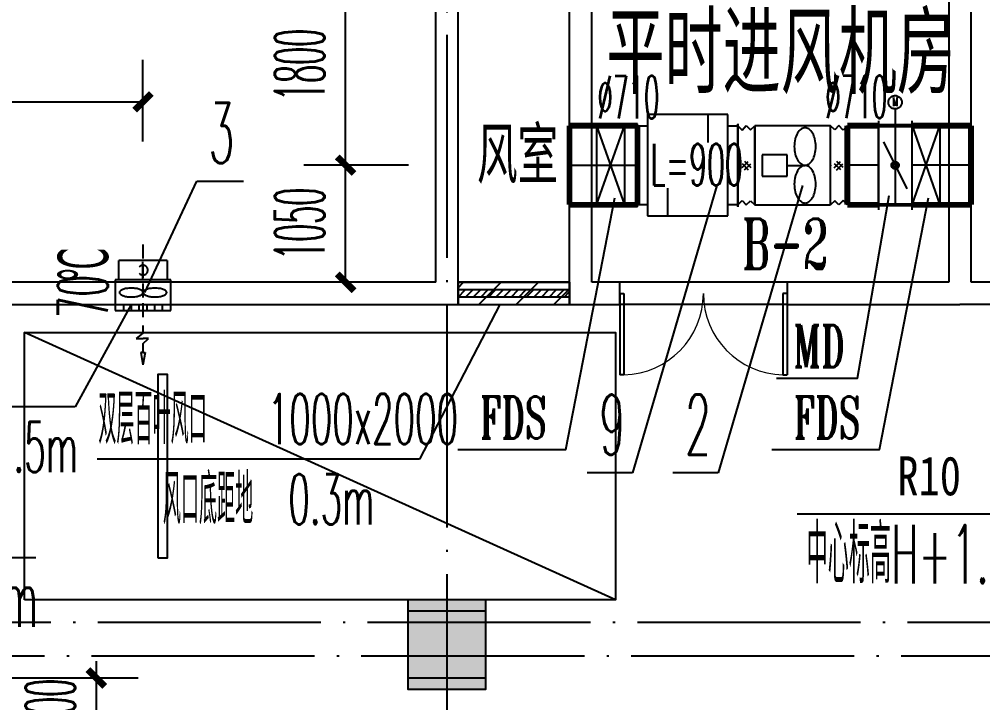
# Model space of a CAD drawing. Extents: x -888467 to -675969, y -675351 to -419232.
# Drawn here: x -786473 to -777834, y -462161 to -456029 of the extents above; entities that cross this region are included whole.
import ezdxf

# ---------------------------------------------------------------- set-up
doc = ezdxf.new("R2010")
doc.units = 0
doc.header["$LTSCALE"] = 1000
for name, pattern in [('__DASH', [0.35, 0.25, -0.1]), ('CENTER2', [1.125, 0.75, -0.125, 0.125, -0.125]), ('DOTE', [2.42, 2, -0.2, 0.02, -0.2])]:
    doc.linetypes.add(name, pattern=pattern)
doc.layers.get('0').update_dxf_attribs({"linetype": 'CONTINUOUS'})
doc.layers.get('Defpoints').update_dxf_attribs({"linetype": 'CONTINUOUS'})
for name, color, linetype in [('A-Pkng-Bdry', 132, 'CONTINUOUS'), ('ACS_COM', 7, 'CONTINUOUS'), ('ACS_COM_BZ', 3, 'CONTINUOUS'), ('DOTE', 252, 'CONTINUOUS'), ('DUCT-回风风口', 7, 'CONTINUOUS'), ('DUCT-送风中心线', 5, 'CENTER2'), ('DUCT-送风标注', 3, 'CONTINUOUS'), ('DUCT-送风法兰', 3, 'CONTINUOUS'), ('DUCT-送风管', 4, 'CONTINUOUS'), ('DUCT-送风管端线', 3, 'CONTINUOUS'), ('DUCT-送风阀门', 7, 'CONTINUOUS'), ('HZ', 3, 'CONTINUOUS'), ('TH_DIM', 3, 'CONTINUOUS'), ('停车', 32, 'CONTINUOUS'), ('建筑层', 253, 'CONTINUOUS'), ('结构柱子', 253, 'CONTINUOUS'), ('设备', 2, 'CONTINUOUS'), ('设备标注', 3, 'CONTINUOUS'), ('设备编号', 3, 'CONTINUOUS'), ('风量标注', 3, 'CONTINUOUS')]:
    doc.layers.add(name, color=color, linetype=linetype)
doc.styles.add('-黑体', font='', dxfattribs={"width": 0.8})
doc.styles.add('_TCH_DIM', font='simplex.shx', dxfattribs={"width": 0.6, "bigfont": 'gbcbig.shx'})
doc.styles.add('_TCH_DIM_T3', font='simplex.shx', dxfattribs={"width": 0.423529, "bigfont": 'gbcbig.shx'})
doc.styles.add('hxd', font='simplex.shx', dxfattribs={"width": 0.5, "bigfont": 'gbcbig.shx'})
doc.styles.add('HZF', font='simplex.shx', dxfattribs={"width": 0.5, "bigfont": 'gbcbig.shx'})
doc.styles.add('romant', font='romant.shx', dxfattribs={"width": 0.8, "bigfont": 'gbcbig.shx'})
doc.styles.get("Standard").update_dxf_attribs({"font": 'GBENOR', "bigfont": 'GBCBIG'})
doc.styles.get('-黑体').set_extended_font_data('SimHei')
doc.dimstyles.new('_TCH_ARCH&&150', dxfattribs={"dimtxt": 446.25, "dimasz": 150, "dimexe": 375, "dimexo": 450, "dimgap": 189.375, "dimtad": 1, "dimdec": 0, "dimzin": 0, "dimdsep": 46, "dimtxsty": '_TCH_DIM_T3', "dimblk": 'ARCHTICK', "dimcen": 0.09, "dimclrt": 7, "dimazin": 2, "dimtfac": 1, "dimtdec": 0, "dimtix": 1, "dimtmove": 2, "dimatfit": 3, "dimfxl": 1, "dimtolj": 1, "dimtzin": 0, "dimarcsym": 0})

# ---------------------------------------------------------------- blocks, each defined once
blk = doc.blocks.new('ltcw')
at = {"layer": 'A-Pkng-Bdry', "color": 252}
blk.add_line((28605.2, 362729.5), (26205.2, 357429.5), dxfattribs=at)
for points in [[(28605.2, 357429.5), (26205.2, 357429.5), (26205.2, 362729.5), (28605.2, 362729.5)], [(28230.6, 358629.5), (26579.8, 358629.5), (26579.8, 358709.8), (28230.6, 358709.8)]]:
    blk.add_lwpolyline(points, close=True, dxfattribs=at)
blk = doc.blocks.new('ZYFJ')
at = {"layer": '设备'}
for p, q in [((-457317.5, 5153781.3, -272.1), (-458027.5, 5153781.3, -86.1)), ((-458027.5, 5153781.3, -86.1), (-457986.9, 5153743.2, -27113)), ((-457317.5, 5153781.3, -272.1), (-457357.4, 5153743.2, -26976.4)), ((-457986.9, 5153743.2, -27113), (-458027.9, 5153706.7, -21921.7)), ((-458027.9, 5153706.7, -21921.7), (-457991.7, 5153668.5, -27113)), ((-457651.7, 5153744.3, -30343.4), (-457707.7, 5153688.4, -30343.4)), ((-457650.5, 5153664.2, -30343.4), (-457706.3, 5153720.1, -30343.4)), ((-457630.1, 5153722.6, -30343.4), (-457686, 5153666.8, -30343.4)), ((-457628.8, 5153685.8, -30343.4), (-457684.7, 5153741.7, -30343.4)), ((-457357.4, 5153743.2, -26976.4), (-457316.4, 5153706.7, -21785.2)), ((-457316.4, 5153706.7, -21785.2), (-457352.5, 5153668.5, -26976.4)), ((-457991.7, 5153668.5, -27113), (-458026.4, 5153631.2, 106.7)), ((-458026.4, 5153631.2, 106.7), (-458026.4, 5152951.4, 106.7)), ((-457316.4, 5153631.2, 106.7), (-458026.4, 5153631.2, 590.1)), ((-457352.5, 5153668.5, -26976.4), (-457316.4, 5153631.2, 106.7)), ((-457316.4, 5152951.4, 106.7), (-457316.4, 5153631.2, 106.7)), ((-457671.4, 5153242.2, 106.7), (-457671.4, 5153402.6, 106.7)), ((-457575.8, 5153242.2, 106.7), (-457767, 5153242.2, 106.7)), ((-457767, 5153242.2, 106.7), (-457767, 5153019.4, 106.7)), ((-457575.8, 5153019.4, 106.7), (-457575.8, 5153242.2, 106.7)), ((-457767, 5153019.4, 106.7), (-457575.8, 5153019.4, 106.7)), ((-458026.4, 5152951.4, 106.7), (-457316.4, 5152951.4, 106.7)), ((-457316.4, 5152951.4, 106.7), (-458026.4, 5152951.4, 590.1)), ((-457991.7, 5152914.1, -27113), (-458026.4, 5152951.4, 106.7)), ((-457650.5, 5152918.4, -30343.4), (-457706.3, 5152862.5, -30343.4)), ((-457630.1, 5152860, -30343.4), (-457686, 5152915.8, -30343.4)), ((-457352.5, 5152914.1, -26976.4), (-457316.4, 5152951.4, 106.7)), ((-458027.9, 5152875.9, -21921.7), (-457991.7, 5152914.1, -27113)), ((-457986.9, 5152839.4, -27113), (-458027.9, 5152875.9, -21921.7)), ((-458027.5, 5152801.3, -86.1), (-457986.9, 5152839.4, -27113)), ((-457651.7, 5152838.3, -30343.4), (-457707.7, 5152894.2, -30343.4)), ((-457628.8, 5152896.8, -30343.4), (-457684.7, 5152840.9, -30343.4)), ((-457357.4, 5152839.4, -26976.4), (-457316.4, 5152875.9, -21785.2)), ((-457317.5, 5152801.3, -272.1), (-457357.4, 5152839.4, -26976.4)), ((-457316.4, 5152875.9, -21785.2), (-457352.5, 5152914.1, -26976.4)), ((-457317.5, 5152801.3, -272.1), (-458027.5, 5152801.3, -86.1))]:
    blk.add_line(p, q, dxfattribs=at)
for centre, major_axis, start_param, end_param in [((-457962.8, 5153402.6, 106.7), (0, 51.9), 0.886939, 1.570796), ((-457904.8, 5153349.3, 106.7), (0, -136.2), 3.611778, 4.028532), ((-457866.1, 5153263.4, 106.7), (0, -232.5), 3.349067, 3.611778), ((-457840.6, 5153126.9, 106.7), (0, -372), 3.141593, 3.349067), ((-457840.6, 5153126.9, 106.7), (0, -372), 2.934119, 3.141593), ((-457815.1, 5153263.4, 106.7), (0, 232.5), -0.470186, -0.207474), ((-457776.3, 5153349.3, 106.7), (0, -136.2), 2.254653, 2.671407), ((-457718.3, 5153402.6, 106.7), (0, -51.9), 1.570796, 2.254653), ((-457624.5, 5153402.6, 106.7), (0, -51.9), 4.028532, 4.712389), ((-457566.4, 5153349.3, 106.7), (0, -136.2), 3.611778, 4.028532), ((-457527.7, 5153263.4, 106.7), (0, 232.5), 0.207474, 0.470186), ((-457502.2, 5153126.9, 106.7), (0, -372), 3.141593, 3.349067), ((-457502.2, 5153126.9, 106.7), (0, -372), 2.934119, 3.141593), ((-457476.7, 5153263.4, 106.7), (0, -232.5), 2.671407, 2.934119), ((-457438, 5153349.3, 106.7), (0, 136.2), -0.886939, -0.470186), ((-457379.9, 5153402.6, 106.7), (0, 51.9), -1.570796, -0.886939), ((-457962.8, 5153402.6, 106.7), (0, -51.9), -1.570796, -0.886939), ((-457904.8, 5153455.9, 106.7), (0, 136.2), 2.254653, 2.671407), ((-457776.3, 5153455.9, 106.7), (0, 136.2), 3.611778, 4.028532), ((-457718.3, 5153402.6, 106.7), (0, -51.9), 0.886939, 1.570796), ((-457624.5, 5153402.6, 106.7), (0, 51.9), 1.570796, 2.254653), ((-457566.4, 5153455.9, 106.7), (0, -136.2), -0.886939, -0.470186), ((-457438, 5153455.9, 106.7), (0, -136.2), 0.470186, 0.886939), ((-457379.9, 5153402.6, 106.7), (0, -51.9), 0.886939, 1.570796), ((-457866.1, 5153541.7, 106.7), (0, -232.5), -0.470186, -0.207474), ((-457840.6, 5153678.3, 106.7), (0, -372), -0.207474, 0), ((-457840.6, 5153678.3, 106.7), (0, 372), 3.141593, 3.349067), ((-457815.1, 5153541.7, 106.7), (0, -232.5), 0.207474, 0.470186), ((-457527.7, 5153541.7, 106.7), (0, -232.5), -0.470186, -0.207474), ((-457502.2, 5153678.3, 106.7), (0, -372), -0.207474, 0), ((-457502.2, 5153678.3, 106.7), (0, -372), 0, 0.207474), ((-457476.7, 5153541.7, 106.7), (0, -232.5), 0.207474, 0.470186)]:
    blk.add_ellipse(centre, major_axis=major_axis, ratio=0.8875, start_param=start_param, end_param=end_param, dxfattribs=at)
for p in [(-457671.6, 5153631.2, -44.6), (-457671.6, 5153631.2, -64.6), (-457671.6, 5153631.2, -44.6), (-457671.6, 5153631.2, -472.7), (-457671.3, 5153631.2, 396.4), (-457671.3, 5153631.2, 697.9), (-457671.3, 5153631.2, 209.6), (-457671.6, 5152951.4, -44.6), (-457671.6, 5152951.4, -64.6), (-457671.6, 5152951.4, -44.6), (-457671.6, 5152951.4, -472.7), (-457671.3, 5152951.4, 396.4), (-457671.3, 5152951.4, 697.9), (-457671.3, 5152951.4, 209.6)]:
    blk.add_point(p, dxfattribs=at)
blk = doc.blocks.new('A$C705B5DCB')
at = {"layer": '设备'}
for p, q in [((0, 762), (0, 485.6)), ((500, 485.6), (500, 762)), ((0, 539.8), (500, 539.8)), ((74.5, 539.8), (74.5, 485.6)), ((144, 539.8), (144, 485.6)), ((213.4, 539.8), (213.4, 485.6)), ((282.9, 539.8), (282.9, 485.6)), ((352.3, 539.8), (352.3, 485.6)), ((421.8, 539.8), (421.8, 485.6)), ((0, 485.6), (500, 485.6))]:
    blk.add_line(p, q, dxfattribs=at)
for points in [[(38.6, 647.9, 0.212664), (44.2, 635.4, 0.094257), (69.7, 619.9, 0.050934), (101.4, 611.7, 0.038306), (144.8, 608.3, 0.038306), (188.2, 611.7, 0.050934), (220, 619.9, 0.094257), (245.5, 635.4, 0.212664), (251.1, 647.9, 0.212664), (245.5, 660.5, 0.094257), (220, 675.9, 0.050934), (188.2, 684.2, 0.038306), (144.8, 687.5, 0.038306), (101.4, 684.2, 0.050934), (69.7, 675.9, 0.094257), (44.2, 660.5, 0.212664)], [(250.4, 647.9, 0.212664), (256, 635.4, 0.094257), (281.6, 619.9, 0.050934), (313.3, 611.7, 0.038306), (356.7, 608.3, 0.038306), (400.1, 611.7, 0.050934), (431.8, 619.9, 0.094257), (457.4, 635.4, 0.212664), (462.9, 647.9, 0.212664), (457.4, 660.5, 0.094257), (431.8, 675.9, 0.050934), (400.1, 684.2, 0.038306), (356.7, 687.5, 0.038306), (313.3, 684.2, 0.050934), (281.6, 675.9, 0.094257), (256, 660.5, 0.212664)]]:
    blk.add_lwpolyline(points, format="xyb", close=True, dxfattribs=at)
at = {"layer": '风量标注', "color": 5, "linetype": '__DASH', "ltscale": 0.5}
blk.add_line((250, 1078.4), (250, 407.4), dxfattribs=at)
at = {"layer": '风量标注'}
for p, q in [((33, 762), (33, 935.6)), ((467, 935.6), (33, 935.6)), ((220.3, 880.5), (216.6, 876.5)), ((224.5, 883.9), (220.3, 880.5)), ((229.1, 886.8), (224.5, 883.9)), ((234, 889.2), (229.1, 886.8)), ((239.2, 890.9), (234, 889.2)), ((244.6, 891.9), (239.2, 890.9)), ((250, 892.2), (244.6, 891.9)), ((250, 772.9), (250, 924.8)), ((255.4, 891.9), (250, 892.2)), ((260.8, 890.9), (255.4, 891.9)), ((266, 889.2), (260.8, 890.9)), ((270.9, 886.8), (266, 889.2)), ((275.5, 883.9), (270.9, 886.8)), ((279.7, 880.5), (275.5, 883.9)), ((283.4, 876.5), (279.7, 880.5)), ((286.6, 872.1), (283.4, 876.5)), ((289.3, 867.3), (286.6, 872.1)), ((291.3, 862.2), (289.3, 867.3)), ((467, 935.6), (467, 762)), ((216.6, 821.1), (220.3, 817.2)), ((220.3, 817.2), (224.5, 813.7)), ((224.5, 813.7), (229.1, 810.8)), ((229.1, 810.8), (234, 808.5)), ((234, 808.5), (239.2, 806.8)), ((239.2, 806.8), (244.6, 805.8)), ((244.6, 805.8), (250, 805.4)), ((250, 805.4), (255.4, 805.8)), ((255.4, 805.8), (260.8, 806.8)), ((260.8, 806.8), (266, 808.5)), ((266, 808.5), (270.9, 810.8)), ((270.9, 810.8), (275.5, 813.7)), ((275.5, 813.7), (279.7, 817.2)), ((279.7, 817.2), (283.4, 821.1)), ((283.4, 821.1), (286.6, 825.6)), ((286.6, 825.6), (289.3, 830.3)), ((289.3, 830.3), (291.3, 835.4)), ((292.6, 856.9), (291.3, 862.2)), ((291.3, 835.4), (292.6, 840.7)), ((293.3, 851.5), (292.6, 856.9)), ((292.6, 840.7), (293.3, 846.1)), ((293.3, 846.1), (293.3, 851.5)), ((500, 762), (0, 762)), ((467, 762), (33, 762)), ((250, 350.8), (250, 282.8)), ((250, 282.8), (189.9, 236)), ((189.9, 236), (250.4, 236)), ((250, 189.1), (299, 236)), ((250, 189.1), (250, 110.9)), ((299.8, 236), (250.4, 236)), ((231.1, 110.9), (250, 0)), ((250, 110.9), (231.1, 110.9)), ((250, 110.9), (268.9, 110.9)), ((268.9, 110.9), (250, 0))]:
    blk.add_line(p, q, dxfattribs=at)
blk = doc.blocks.new('A$C2B1B7B0A')
at = {"layer": '结构柱子'}
h = blk.add_hatch(color=253, dxfattribs=at)
h.dxf.hatch_style = 1
h.paths.add_polyline_path([(74350, 39100), (73650, 39100), (73650, 38400), (74350, 38400)])
at = {"layer": '结构柱子', "color": 253}
blk.add_lwpolyline([(74350, 39100), (73650, 39100), (73650, 38400), (74350, 38400)], close=True, dxfattribs=at)
blk = doc.blocks.new('_ArchTick')
at = {"color": 0, "linetype": 'ByBlock', "const_width": 0.4}
blk.add_lwpolyline([(-0.5, -0.5), (0.5, 0.5)], dxfattribs=at)
blk = doc.blocks.new('*D504')
at = {"layer": 'Defpoints', "color": 0, "transparency": 16777216}
for p in [(-787467.4, -461938.7), (-785782.2, -461938.7), (-787467.4, -462438.7)]:
    blk.add_point(p, dxfattribs=at)
at = {"layer": 'TH_DIM', "color": 0, "lineweight": -2, "transparency": 16777216}
for p, q in [((-785782.2, -461938.7), (-785782.2, -461788.7)), ((-787017.4, -461938.7), (-785407.2, -461938.7)), ((-785782.2, -462438.7), (-785782.2, -461938.7)), ((-787017.4, -462438.7), (-785407.2, -462438.7)), ((-785782.2, -462438.7), (-785782.2, -462588.7))]:
    blk.add_line(p, q, dxfattribs=at)
at = {"layer": 'TH_DIM', "color": 0, "lineweight": -2, "transparency": 16777216, "xscale": 150, "yscale": 150, "zscale": 150}
for p, rotation in [((-785782.2, -461938.7), 270), ((-785782.2, -462438.7), 90)]:
    blk.add_blockref('_ArchTick', p, dxfattribs=dict(at, rotation=rotation))
at = {"layer": 'TH_DIM', "color": 7, "transparency": 16777216, "insert": (-786194.7, -462188.7), "char_height": 446.25, "attachment_point": 5, "rotation": 90, "style": '_TCH_DIM_T3'}
blk.add_mtext('\\A1;500', dxfattribs=at)
blk = doc.blocks.new('*D511')
at = {"layer": 'Defpoints', "color": 0, "transparency": 16777216}
for p in [(-785363.9, -456769.3), (-788964.1, -457574.4), (-785363.9, -457574.4)]:
    blk.add_point(p, dxfattribs=at)
at = {"layer": 'TH_DIM', "color": 0, "lineweight": -2, "transparency": 16777216}
for p, q in [((-788964.1, -457124.4), (-788964.1, -456394.3)), ((-785363.9, -457124.4), (-785363.9, -456394.3)), ((-788964.1, -456769.3), (-785363.9, -456769.3))]:
    blk.add_line(p, q, dxfattribs=at)
at = {"layer": 'TH_DIM', "color": 0, "lineweight": -2, "transparency": 16777216, "xscale": 150, "yscale": 150, "zscale": 150, "rotation": 180}
blk.add_blockref('_ArchTick', (-788964.1, -456769.3), dxfattribs=at)
at = {"layer": 'TH_DIM', "color": 0, "lineweight": -2, "transparency": 16777216, "xscale": 150, "yscale": 150, "zscale": 150}
blk.add_blockref('_ArchTick', (-785363.9, -456769.3), dxfattribs=at)
at = {"layer": 'TH_DIM', "color": 7, "transparency": 16777216, "insert": (-787164, -456356.8), "char_height": 446.25, "attachment_point": 5, "style": '_TCH_DIM_T3'}
blk.add_mtext('\\A1;3600', dxfattribs=at)
blk = doc.blocks.new('*D557')
at = {"layer": 'Defpoints', "color": 0, "transparency": 16777216}
for p in [(-783546.7, -457338.7), (-782532.7, -457338.7), (-782532.7, -458388.7)]:
    blk.add_point(p, dxfattribs=at)
at = {"layer": 'TH_DIM', "color": 0, "lineweight": -2, "transparency": 16777216}
for p, q in [((-782982.7, -457338.7), (-783921.7, -457338.7)), ((-783546.7, -458388.7), (-783546.7, -457338.7)), ((-782982.7, -458388.7), (-783921.7, -458388.7))]:
    blk.add_line(p, q, dxfattribs=at)
at = {"layer": 'TH_DIM', "color": 0, "lineweight": -2, "transparency": 16777216, "xscale": 150, "yscale": 150, "zscale": 150}
for p, rotation in [((-783546.7, -457338.7), 90), ((-783546.7, -458388.7), 270)]:
    blk.add_blockref('_ArchTick', p, dxfattribs=dict(at, rotation=rotation))
at = {"layer": 'TH_DIM', "color": 7, "transparency": 16777216, "insert": (-783959.2, -457863.7), "char_height": 446.25, "attachment_point": 5, "rotation": 90, "style": '_TCH_DIM_T3'}
blk.add_mtext('\\A1;1050', dxfattribs=at)
blk = doc.blocks.new('*D558')
at = {"layer": 'Defpoints', "color": 0, "transparency": 16777216}
for p in [(-783546.7, -455538.7), (-782532.7, -455538.7), (-782532.7, -457338.7)]:
    blk.add_point(p, dxfattribs=at)
at = {"layer": 'TH_DIM', "color": 0, "lineweight": -2, "transparency": 16777216}
for p, q in [((-782982.7, -455538.7), (-783921.7, -455538.7)), ((-783546.7, -457338.7), (-783546.7, -455538.7)), ((-782982.7, -457338.7), (-783921.7, -457338.7))]:
    blk.add_line(p, q, dxfattribs=at)
at = {"layer": 'TH_DIM', "color": 0, "lineweight": -2, "transparency": 16777216, "xscale": 150, "yscale": 150, "zscale": 150}
for p, rotation in [((-783546.7, -455538.7), 90), ((-783546.7, -457338.7), 270)]:
    blk.add_blockref('_ArchTick', p, dxfattribs=dict(at, rotation=rotation))
at = {"layer": 'TH_DIM', "color": 7, "transparency": 16777216, "insert": (-783959.2, -456438.7), "char_height": 446.25, "attachment_point": 5, "rotation": 90, "style": '_TCH_DIM_T3'}
blk.add_mtext('\\A1;1800', dxfattribs=at)
blk = doc.blocks.new('$WINLIB2D$00000039')
at = {"color": 0}
for points in [[(-0.5, 0.5), (-0.5, -0.5)], [(0.5, 0.5), (-0.5, 0.5)], [(0.5, -0.5), (0.5, 0.5)], [(-0.5, 0.1667), (0.5, 0.1667)], [(-0.3839, -0.1667), (-0.448, 0.1667)], [(-0.3159, -0.1667), (-0.38, 0.1667)], [(-0.2479, -0.1667), (-0.312, 0.1667)], [(-0.1799, -0.1667), (-0.244, 0.1667)], [(-0.1119, -0.1667), (-0.176, 0.1667)], [(-0.0439, -0.1667), (-0.108, 0.1667)], [(0.0241, -0.1667), (-0.04, 0.1667)], [(0.0921, -0.1667), (0.028, 0.1667)], [(0.16, -0.1667), (0.0959, 0.1667)], [(0.228, -0.1667), (0.1639, 0.1667)], [(0.296, -0.1667), (0.2319, 0.1667)], [(0.364, -0.1667), (0.2999, 0.1667)], [(0.432, -0.1667), (0.3679, 0.1667)], [(0.5, -0.1667), (0.4359, 0.1667)], [(-0.4519, -0.1667), (-0.5, 0.0836)], [(-0.5, -0.1667), (0.5, -0.1667)], [(0.5, -0.5), (-0.5, -0.5)]]:
    blk.add_lwpolyline(points, dxfattribs=at)
blk = doc.blocks.new('$DorLib2D$00000002')
for p, q in [((-0.5, 0), (-0.5, 0.4875)), ((-0.475, 0.4875), (-0.5, 0.4875)), ((-0.475, 0), (-0.475, 0.4875)), ((0.475, 0), (0.475, 0.4875)), ((0.475, 0.4875), (0.5, 0.4875)), ((0.5, 0), (0.5, 0.4875)), ((-0.5, 0), (-0.475, 0)), ((0.5, 0), (0.475, 0))]:
    blk.add_line(p, q)
at = {"lineweight": 13}
for centre, start, end in [((-0.4875, 0), 0, 88.53072), ((0.4875, 0), 91.46928, 180)]:
    blk.add_arc(centre, 0.4875, start, end, dxfattribs=at)

msp = doc.modelspace()

# ---------------------------------------------------------------- hatches: boundary and pattern name
at = {"layer": 'ACS_COM_BZ'}
h = msp.add_hatch(dxfattribs=at)
h.set_pattern_fill('ANSI31', color=256, scale=150, angle=180)
h.set_pattern_definition([(225, (-770439.7, -436908.69), (168.3798, -168.3798), [])])
h.paths.add_polyline_path([(-781539.1, -458588.7), (-781539.1, -458388.7), (-782539.1, -458388.7), (-782539.1, -458588.7)])
at = {"layer": '建筑层'}
h = msp.add_hatch(color=253, dxfattribs=at)
h.dxf.hatch_style = 1
h.paths.add_polyline_path([(-782289.1, -461338.7), (-782989.1, -461338.7), (-782989.1, -462038.7), (-782289.1, -462038.7)])

# ---------------------------------------------------------------- linework, layer by layer
at = {"layer": 'ACS_COM_BZ'}
for p, q in [((-781296.3, -456983.7, 5000), (-781046.3, -457693.7, 5000)), ((-781296.3, -457693.7, 5000), (-781046.3, -456983.7, 5000)), ((-781296.3, -456983.7, 5000), (-781296.3, -457693.7, 5000)), ((-781046.3, -456983.7, 5000), (-781046.3, -457693.7, 5000)), ((-778467.8, -456983.7, 5000), (-778217.8, -457693.7, 5000)), ((-778467.8, -457693.7, 5000), (-778217.8, -456983.7, 5000)), ((-778217.8, -456983.7, 5000), (-778217.8, -457693.7, 5000)), ((-779497.1, -460466.8, -3631.3), (-777015.2, -460466.8, -3631.3)), ((-788806.4, -460856.6, -3631.3), (-786324.5, -460856.6, -3631.3))]:
    msp.add_line(p, q, dxfattribs=at)
at = {"layer": 'ACS_COM_BZ', "elevation": 0}
msp.add_lwpolyline([(-781539.1, -458588.7), (-781539.1, -458388.7), (-782539.1, -458388.7), (-782539.1, -458588.7)], close=True, dxfattribs=at)
at = {"layer": 'DOTE', "linetype": 'DOTE'}
for p, q in [((-782639.1, -448908.1), (-782639.1, -497433.1)), ((-826910.2, -461438.7), (-748038.1, -461438.7)), ((-860846.2, -461738.7), (-713239.1, -461738.7))]:
    msp.add_line(p, q, dxfattribs=at)
at = {"layer": 'DUCT-送风中心线'}
for p, q in [((-781539.1, -457338.7), (-780929.3, -457338.7)), ((-778770.5, -457338.7), (-779049.1, -457338.7)), ((-777939.1, -457338.7), (-778470.1, -457338.7))]:
    msp.add_line(p, q, dxfattribs=at)
at = {"layer": 'DUCT-送风法兰'}
for p, q in [((-780029.2, -457708.7), (-780029.2, -456968.7)), ((-778770.4, -456938.7), (-778770.4, -457738.7)), ((-778470.2, -456938.7), (-778470.2, -457738.7))]:
    msp.add_line(p, q, dxfattribs=at)
at = {"layer": 'DUCT-送风管'}
for points, const_width in [([(-780929.3, -456983.7), (-781539.1, -456983.7)], 52.5), ([(-781539.1, -456983.7), (-781539.1, -457693.7)], 52.5), ([(-780929.3, -457693.7), (-780929.3, -456983.7)], 52.5), ([(-778770.5, -456983.7), (-779049.1, -456983.7)], 52.5), ([(-779049.1, -456983.7), (-779049.1, -457693.7)], 52.5), ([(-778770.3, -456983.7), (-778470.3, -456983.7)], 35), ([(-777939.1, -456983.7), (-778470.1, -456983.7)], 52.5), ([(-777939.1, -457693.7), (-777939.1, -456983.7)], 52.5), ([(-781539.1, -457693.7), (-780929.3, -457693.7)], 52.5), ([(-779049.1, -457693.7), (-778770.5, -457693.7)], 52.5), ([(-778470.3, -457693.7), (-778770.3, -457693.7)], 35), ([(-778470.1, -457693.7), (-777939.1, -457693.7)], 52.5)]:
    msp.add_lwpolyline(points, dxfattribs=dict(at, const_width=const_width))
at = {"layer": 'DUCT-送风管端线'}
for p, q in [((-780929.3, -456983.7), (-780929.3, -457693.7)), ((-780029.3, -456983.7), (-780029.3, -457693.7)), ((-778770.5, -457693.7), (-778770.5, -456983.7)), ((-778770.3, -456983.7), (-778770.3, -457693.7)), ((-778470.3, -456983.7), (-778470.3, -457693.7)), ((-778470.1, -456983.7), (-778470.1, -457693.7))]:
    msp.add_line(p, q, dxfattribs=at)
at = {"layer": 'DUCT-送风阀门'}
for p, q in [((-778670.7, -456741.3), (-778666.7, -456735.7)), ((-778666.7, -456735.7), (-778662.1, -456730.7)), ((-778662.1, -456730.7), (-778656.9, -456726.2)), ((-778656.9, -456726.2), (-778651.3, -456722.3)), ((-778651.3, -456722.3), (-778645.2, -456719.1)), ((-778645.2, -456719.1), (-778638.8, -456716.7)), ((-778638.8, -456716.7), (-778632.2, -456714.9)), ((-778618, -456807.4, -4000), (-778634.5, -456730.9, -4000)), ((-778634.5, -456730.9, -4000), (-778634.5, -456807.4, -4000)), ((-778632.2, -456714.9), (-778625.4, -456713.9)), ((-778625.4, -456713.9), (-778618.6, -456713.7)), ((-778618.6, -456713.7), (-778611.7, -456714.3)), ((-778601.6, -456730.8, -4000), (-778618, -456807.4, -4000)), ((-778611.7, -456714.3), (-778605, -456715.7)), ((-778605, -456715.7), (-778598.5, -456717.8)), ((-778601.6, -456807.4, -4000), (-778601.6, -456730.8, -4000)), ((-778598.5, -456717.8), (-778592.3, -456720.7)), ((-778592.3, -456720.7), (-778586.4, -456724.2)), ((-778586.4, -456724.2), (-778581, -456728.4)), ((-778581, -456728.4), (-778576.1, -456733.2)), ((-778576.1, -456733.2), (-778571.7, -456738.5)), ((-778680.3, -456773.7), (-778679.9, -456766.9)), ((-778679.9, -456780.6), (-778680.3, -456773.7)), ((-778679.9, -456766.9), (-778678.7, -456760.1)), ((-778678.7, -456787.3), (-778679.9, -456780.6)), ((-778678.7, -456760.1), (-778676.8, -456753.6)), ((-778676.8, -456793.9), (-778678.7, -456787.3)), ((-778676.8, -456753.6), (-778674.1, -456747.2)), ((-778674.1, -456800.2), (-778676.8, -456793.9)), ((-778674.1, -456747.2), (-778670.7, -456741.3)), ((-778670.7, -456806.2), (-778674.1, -456800.2)), ((-778666.7, -456811.7), (-778670.7, -456806.2)), ((-778662.1, -456816.7), (-778666.7, -456811.7)), ((-778656.9, -456821.2), (-778662.1, -456816.7)), ((-778651.3, -456825.1), (-778656.9, -456821.2)), ((-778586.4, -456823.3), (-778592.3, -456826.8)), ((-778581, -456819.1), (-778586.4, -456823.3)), ((-778576.1, -456814.3), (-778581, -456819.1)), ((-778571.7, -456809), (-778576.1, -456814.3)), ((-778571.7, -456738.5), (-778568, -456744.2)), ((-778568, -456803.2), (-778571.7, -456809)), ((-778568, -456744.2), (-778565, -456750.4)), ((-778565, -456797.1), (-778568, -456803.2)), ((-778565, -456750.4), (-778562.7, -456756.8)), ((-778562.7, -456790.6), (-778565, -456797.1)), ((-778562.7, -456756.8), (-778561.2, -456763.5)), ((-778561.2, -456784), (-778562.7, -456790.6)), ((-778561.2, -456763.5), (-778560.4, -456770.3)), ((-778560.4, -456777.1), (-778561.2, -456784)), ((-778560.4, -456770.3), (-778560.4, -456777.1)), ((-780839.3, -456883.7), (-780839.3, -457793.7)), ((-780119.3, -456883.7), (-780839.3, -456883.7)), ((-780299.3, -456883.7), (-780299.3, -457134)), ((-780119.3, -457793.7), (-780119.3, -456883.7)), ((-778645.2, -456828.3), (-778651.3, -456825.1)), ((-778638.8, -456830.8), (-778645.2, -456828.3)), ((-778632.2, -456832.5), (-778638.8, -456830.8)), ((-778625.4, -456833.5), (-778632.2, -456832.5)), ((-778618.6, -456833.7), (-778625.4, -456833.5)), ((-778620.3, -456833.7), (-778620.3, -456983.7)), ((-778611.7, -456833.1), (-778618.6, -456833.7)), ((-778605, -456831.8), (-778611.7, -456833.1)), ((-778598.5, -456829.6), (-778605, -456831.8)), ((-778592.3, -456826.8), (-778598.5, -456829.6)), ((-780929.3, -457711.5), (-780929.3, -456966)), ((-780929.3, -456983.7), (-780839.3, -456983.7)), ((-780119.3, -456983.7), (-780029.3, -456983.7)), ((-780029.3, -456966), (-780029.3, -457711.5)), ((-778620.3, -456983.7), (-778620.3, -457693.7)), ((-778725.3, -457128.7), (-778515.3, -457548.7)), ((-778653.5, -457338.7), (-778653.1, -457333.6)), ((-778653.1, -457343.8), (-778653.5, -457338.7)), ((-778653.1, -457333.6), (-778652, -457328.7)), ((-778652, -457328.7), (-778650.1, -457324)), ((-778650.1, -457324), (-778647.5, -457319.6)), ((-778647.5, -457319.6), (-778644.2, -457315.7)), ((-778644.2, -457315.7), (-778640.4, -457312.3)), ((-778642.8, -457338.7), (-778642.4, -457334.6)), ((-778642.4, -457342.9), (-778642.8, -457338.7)), ((-778642.4, -457334.6), (-778641.3, -457330.6)), ((-778641.3, -457330.6), (-778639.4, -457326.9)), ((-778640.4, -457312.3), (-778636.2, -457309.5)), ((-778639.4, -457326.9), (-778636.9, -457323.6)), ((-778636.9, -457323.6), (-778633.8, -457320.8)), ((-778636.4, -457338.7), (-778636.1, -457335.7)), ((-778636.1, -457341.8), (-778636.4, -457338.7)), ((-778636.2, -457309.5), (-778631.5, -457307.4)), ((-778636.1, -457335.7), (-778635.2, -457332.7)), ((-778635.2, -457344.7), (-778636.1, -457341.8)), ((-778635.2, -457332.7), (-778633.8, -457330)), ((-778633.8, -457320.8), (-778630.3, -457318.6)), ((-778633.8, -457330), (-778631.9, -457327.6)), ((-778631.9, -457327.6), (-778629.6, -457325.6)), ((-778631.5, -457307.4), (-778626.6, -457306.1)), ((-778630.3, -457318.6), (-778626.4, -457317.1)), ((-778629.6, -457325.6), (-778627, -457324.1)), ((-778627, -457324.1), (-778624.1, -457323.1)), ((-778626.6, -457306.1), (-778621.5, -457305.5)), ((-778626.4, -457317.1), (-778622.3, -457316.3)), ((-778624.1, -457323.1), (-778621, -457322.6)), ((-778622.3, -457316.3), (-778618.2, -457316.3)), ((-778621.5, -457305.5), (-778616.5, -457305.7)), ((-778621, -457322.6), (-778618, -457322.8)), ((-778618.2, -457316.3), (-778614.1, -457317.1)), ((-778618, -457322.8), (-778615, -457323.5)), ((-778616.5, -457305.7), (-778611.5, -457306.7)), ((-778615, -457323.5), (-778612.2, -457324.8)), ((-778614.1, -457317.1), (-778610.2, -457318.6)), ((-778612.2, -457324.8), (-778609.7, -457326.6)), ((-778611.5, -457306.7), (-778606.7, -457308.4)), ((-778610.2, -457318.6), (-778606.7, -457320.8)), ((-778609.7, -457326.6), (-778607.6, -457328.8)), ((-778607.6, -457328.8), (-778606, -457331.3)), ((-778606.7, -457308.4), (-778602.2, -457310.8)), ((-778606.7, -457320.8), (-778603.6, -457323.6)), ((-778606, -457331.3), (-778604.8, -457334.2)), ((-778604.8, -457334.2), (-778604.2, -457337.2)), ((-778604.2, -457340.3), (-778604.8, -457343.3)), ((-778604.2, -457337.2), (-778604.2, -457340.3)), ((-778603.6, -457323.6), (-778601.1, -457326.9)), ((-778602.2, -457310.8), (-778598.2, -457313.9)), ((-778601.1, -457326.9), (-778599.3, -457330.6)), ((-778599.3, -457330.6), (-778598.1, -457334.6)), ((-778598.2, -457313.9), (-778594.6, -457317.6)), ((-778598.1, -457334.6), (-778597.8, -457338.7)), ((-778597.8, -457338.7), (-778598.1, -457342.9)), ((-778594.6, -457317.6), (-778591.7, -457321.7)), ((-778591.7, -457321.7), (-778589.4, -457326.3)), ((-778589.4, -457326.3), (-778587.9, -457331.1)), ((-778587.9, -457331.1), (-778587.1, -457336.2)), ((-778587.1, -457341.3), (-778587.9, -457346.3)), ((-778587.1, -457336.2), (-778587.1, -457341.3)), ((-778652, -457348.8), (-778653.1, -457343.8)), ((-778650.1, -457353.5), (-778652, -457348.8)), ((-778647.5, -457357.8), (-778650.1, -457353.5)), ((-778644.2, -457361.8), (-778647.5, -457357.8)), ((-778640.4, -457365.2), (-778644.2, -457361.8)), ((-778641.3, -457346.9), (-778642.4, -457342.9)), ((-778639.4, -457350.6), (-778641.3, -457346.9)), ((-778636.2, -457367.9), (-778640.4, -457365.2)), ((-778636.9, -457353.9), (-778639.4, -457350.6)), ((-778633.8, -457356.7), (-778636.9, -457353.9)), ((-778631.5, -457370), (-778636.2, -457367.9)), ((-778633.8, -457347.4), (-778635.2, -457344.7)), ((-778631.9, -457349.8), (-778633.8, -457347.4)), ((-778630.3, -457358.9), (-778633.8, -457356.7)), ((-778629.6, -457351.8), (-778631.9, -457349.8)), ((-778626.6, -457371.4), (-778631.5, -457370)), ((-778626.4, -457360.4), (-778630.3, -457358.9)), ((-778627, -457353.4), (-778629.6, -457351.8)), ((-778624.1, -457354.4), (-778627, -457353.4)), ((-778621.5, -457371.9), (-778626.6, -457371.4)), ((-778622.3, -457361.1), (-778626.4, -457360.4)), ((-778621, -457354.8), (-778624.1, -457354.4)), ((-778618.2, -457361.1), (-778622.3, -457361.1)), ((-778616.5, -457371.7), (-778621.5, -457371.9)), ((-778618, -457354.7), (-778621, -457354.8)), ((-778614.1, -457360.4), (-778618.2, -457361.1)), ((-778615, -457353.9), (-778618, -457354.7)), ((-778611.5, -457370.8), (-778616.5, -457371.7)), ((-778612.2, -457352.7), (-778615, -457353.9)), ((-778610.2, -457358.9), (-778614.1, -457360.4)), ((-778609.7, -457350.9), (-778612.2, -457352.7)), ((-778606.7, -457369.1), (-778611.5, -457370.8)), ((-778606.7, -457356.7), (-778610.2, -457358.9)), ((-778607.6, -457348.7), (-778609.7, -457350.9)), ((-778606, -457346.1), (-778607.6, -457348.7)), ((-778603.6, -457353.9), (-778606.7, -457356.7)), ((-778602.2, -457366.6), (-778606.7, -457369.1)), ((-778604.8, -457343.3), (-778606, -457346.1)), ((-778601.1, -457350.6), (-778603.6, -457353.9)), ((-778598.2, -457363.5), (-778602.2, -457366.6)), ((-778599.3, -457346.9), (-778601.1, -457350.6)), ((-778598.1, -457342.9), (-778599.3, -457346.9)), ((-778594.6, -457359.9), (-778598.2, -457363.5)), ((-778591.7, -457355.7), (-778594.6, -457359.9)), ((-778589.4, -457351.1), (-778591.7, -457355.7)), ((-778587.9, -457346.3), (-778589.4, -457351.1)), ((-780659.3, -457793.7), (-780659.3, -457543.5)), ((-780839.3, -457693.7), (-780929.3, -457693.7)), ((-780029.3, -457693.7), (-780119.3, -457693.7)), ((-780839.3, -457793.7), (-780119.3, -457793.7))]:
    msp.add_line(p, q, dxfattribs=at)
at = {"layer": 'HZ', "color": 7, "elevation": -2585.6}
for points in [[(-782540.1, -459889), (-781573.7, -459889), (-781133.3, -457630.9)], [(-779726.9, -459889), (-778760.5, -459889), (-778320, -457630.9)], [(-779684.8, -459249), (-778957.1, -459249), (-778674.6, -457611.3)]]:
    msp.add_lwpolyline(points, dxfattribs=at)
at = {"layer": '建筑层', "color": 253}
for p, q in [((-782739.1, -458388.7), (-782739.1, -454138.7)), ((-782539.1, -458388.7), (-782539.1, -454138.7)), ((-781539.1, -458388.7), (-781539.1, -454138.7)), ((-781339.1, -458388.7), (-781339.1, -454138.7)), ((-778139.1, -455238.7), (-778139.1, -458388.7)), ((-777939.1, -458388.7), (-777939.1, -455238.7)), ((-782739.1, -458388.7), (-787339.1, -458388.7)), ((-782539.1, -458588.7), (-782539.1, -458388.7)), ((-781539.1, -458388.7), (-781539.1, -458588.7)), ((-781089.1, -458388.7), (-781339.1, -458388.7)), ((-779589.1, -458388.7), (-781089.1, -458388.7)), ((-781089.1, -458588.7), (-781089.1, -458388.7)), ((-778139.1, -458388.7), (-779589.1, -458388.7)), ((-779589.1, -458388.7), (-779589.1, -458588.7)), ((-777339.1, -458388.7), (-777939.1, -458388.7)), ((-787339.1, -458588.7), (-782639.1, -458588.7)), ((-782639.1, -458588.7), (-782539.1, -458588.7)), ((-781539.1, -458588.7), (-781439.1, -458588.7)), ((-781439.1, -458588.7), (-781089.1, -458588.7)), ((-779589.1, -458588.7), (-781089.1, -458588.7)), ((-779589.1, -458588.7), (-778039.1, -458588.7)), ((-777339.1, -458588.7), (-778039.1, -458588.7))]:
    msp.add_line(p, q, dxfattribs=at)
msp.add_lwpolyline([(-782289.1, -461338.7), (-782989.1, -461338.7), (-782989.1, -462038.7), (-782289.1, -462038.7)], close=True, dxfattribs=at)
at = {"layer": '设备编号'}
for p, q in [((-785346.7, -458480.6), (-784882.1, -457481.5)), ((-784882.1, -457481.5), (-784462.5, -457481.5)), ((-780219.9, -457518.8), (-780974.1, -460098.3)), ((-779451.3, -457518.8), (-780205.5, -460098.3)), ((-780974.1, -460098.3), (-781382.2, -460098.3)), ((-780205.5, -460098.3), (-780613.6, -460098.3))]:
    msp.add_line(p, q, dxfattribs=at)
at = {"layer": '风量标注'}
for p, q in [((-785470, -458588.7), (-785972.8, -459506.5)), ((-782163.1, -458588.7), (-782884.2, -459975.4)), ((-785972.8, -459506.5), (-787551.2, -459506.5)), ((-782884.2, -459975.4), (-785775.1, -459975.4))]:
    msp.add_line(p, q, dxfattribs=at)

# ---------------------------------------------------------------- block references
msp.add_blockref('A$C2B1B7B0A', (-856639.1, -500338.7))
at = {"layer": 'DUCT-回风风口', "rotation": 270}
msp.add_blockref('ZYFJ', (-5932830.4, -915011.3, 5121.5), dxfattribs=at)
at = {"layer": '停车', "rotation": 269.9999999999121}
msp.add_blockref('ltcw', (-1143856.5, -432633.5), dxfattribs=at)
at = {"layer": '建筑层', "color": 253, "zscale": 200, "rotation": 180}
for name, p, xscale, yscale in [('$WINLIB2D$00000039', (-782039.1, -458488.7), 1000, -200), ('$DorLib2D$00000002', (-780339.1, -458488.7), 1500, 1500)]:
    msp.add_blockref(name, p, dxfattribs=dict(at, xscale=xscale, yscale=yscale))
at = {"layer": '设备编号', "color": 3}
msp.add_blockref('A$C705B5DCB', (-785613.9, -459128.5, 0), dxfattribs=at)

# ---------------------------------------------------------------- texts
at = {"layer": 'ACS_COM', "lineweight": 0, "style": '-黑体', "width": 0.8}
msp.add_text('R10', height=350, dxfattribs=at).set_placement((-778600.5, -460299.7, -3631.3))
at = {"layer": 'DUCT-送风标注', "style": '_TCH_DIM', "width": 0.423529}
for p in [(-781288.8, -456919.3), (-779246.3, -456916.7)]:
    msp.add_text('%%C710', height=382.5, dxfattribs=at).set_placement(p)
at = {"layer": 'DUCT-送风标注', "color": 3, "style": 'HZF', "width": 0.5}
msp.add_text('L=900', height=375, dxfattribs=at).set_placement((-780812.7, -457520.2, 13942.4))
at = {"layer": 'HZ', "color": 3, "style": 'romant', "width": 0.6}
for s, p in [('MD', (-779534, -459149.4, 12828.5)), ('FDS', (-782343.1, -459789.4, 12828.5)), ('FDS', (-779529.9, -459789.4, 12828.5))]:
    msp.add_text(s, height=375, dxfattribs=at).set_placement(p)
at = {"layer": '建筑层', "color": 253}
msp.add_text('平时进风机房', height=723.4, dxfattribs=at).set_placement((-781208.6, -456699.6))
msp.add_text('风室', height=506.38, rotation=360, dxfattribs=at).set_placement((-782369.7, -457504.4))
at = {"layer": '设备标注', "color": 3, "style": 'hxd', "width": 0.5}
for s, p in [('℃', (-785678.1, -458388, -3000)), ('70', (-785678.1, -458709.5, -3000))]:
    msp.add_text(s, height=450, rotation=90, dxfattribs=at).set_placement(p)
at = {"layer": '设备编号'}
for s, height, style, width, p in [('3', 540, 'hxd', 0.5, (-784775.1, -457319.5)), ('B-2', 450, 'romant', 0.6, (-779992.3, -458267.9, 8000)), ('9', 540, 'hxd', 0.5, (-781272.1, -459936.3)), ('2', 540, 'hxd', 0.5, (-780503.5, -459936.3))]:
    msp.add_text(s, height=height, dxfattribs=dict(at, style=style, width=width)).set_placement(p)
at = {"layer": '风量标注', "width": 0.5}
for s, height, style, p in [('双层百叶风口', 450, 'hxd', (-785764, -459840.4)), ('1000x2000', 450, 'hxd', (-784245.2, -459840.4)), ('2.5m', 450, 'hxd', (-786717.8, -460091.5)), ('风口底距地', 450, 'hxd', (-785185.4, -460560.4)), ('0.3m', 450, 'hxd', (-784060.4, -460560.4)), ('中心标高H+1.50m', 525, 'HZF', (-779413, -461089.8)), ('中心标高H+1.50m', 525, 'HZF', (-788722.3, -461479.7))]:
    msp.add_text(s, height=height, dxfattribs=dict(at, style=style)).set_placement(p)

# ---------------------------------------------------------------- dimensions: what is measured, and where the dimension line sits
at = {"layer": 'TH_DIM', "color": 3}
for p1, p2, picture, middle in [((-782532.7, -457338.7), (-782532.7, -455538.7), '*D558', (-783959.2, -456438.7)), ((-782532.7, -458388.7), (-782532.7, -457338.7), '*D557', (-783959.2, -457863.7))]:
    dim = msp.add_aligned_dim(p1=p1, p2=p2, distance=1014.1, dimstyle='_TCH_ARCH&&150', dxfattribs=at)
    dim.commit()
    dim.dimension.update_dxf_attribs({"geometry": picture, "text_midpoint": middle})
at = {"layer": 'TH_DIM'}
for p1, p2, distance, picture, middle in [((-788964.1, -457574.4), (-785363.9, -457574.4), 805.2, '*D511', (-787164, -456356.8)), ((-787467.4, -462438.7), (-787467.4, -461938.7), -1685.3, '*D504', (-786194.7, -462188.7))]:
    dim = msp.add_aligned_dim(p1=p1, p2=p2, distance=distance, dimstyle='_TCH_ARCH&&150', dxfattribs=at)
    dim.commit()
    dim.dimension.update_dxf_attribs({"geometry": picture, "text_midpoint": middle})

doc.saveas('drawing.dxf')
